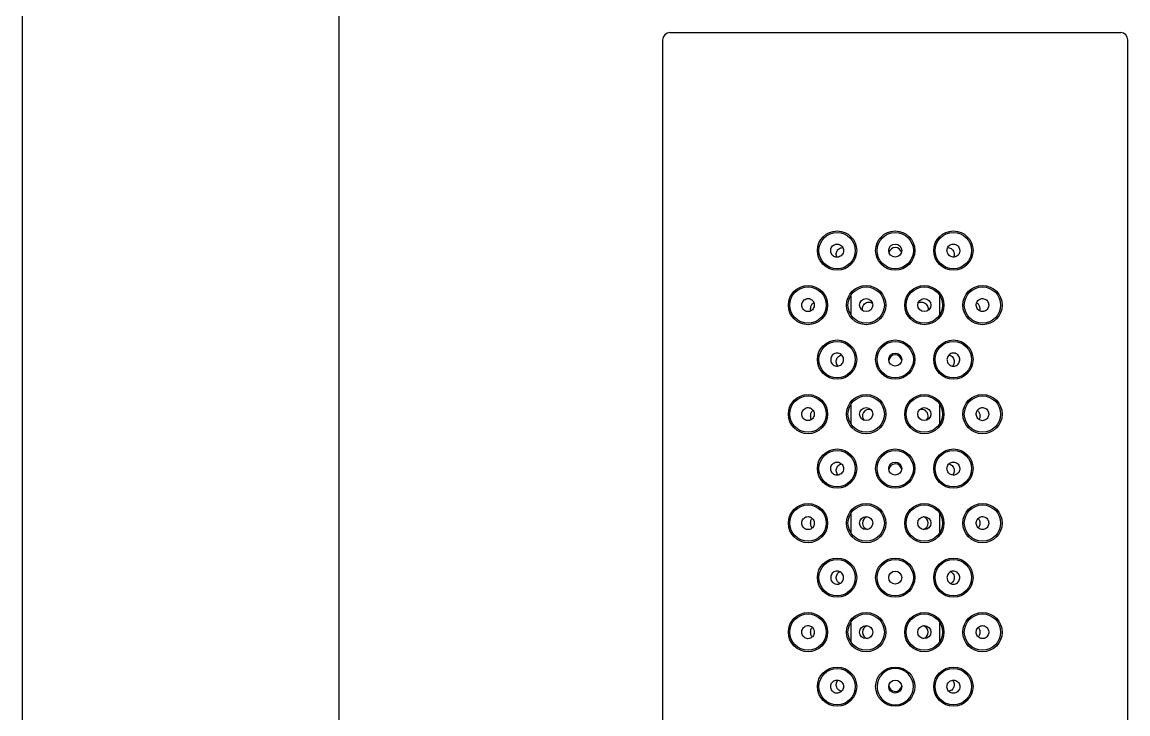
# Model space of a CAD drawing. Header units: millimetres. Extents: x -60 to 7633, y -2614 to 2146.
# Drawn here: x 1498 to 1574, y 1756.2 to 1803.8 of the extents above; entities that cross this region are included whole.
import ezdxf

# ---------------------------------------------------------------- set-up
doc = ezdxf.new("R2010")
doc.units = ezdxf.units.MM
doc.layers.get('0').update_dxf_attribs({"color": 250})

msp = doc.modelspace()

# ---------------------------------------------------------------- linework, layer by layer
at = {"linetype": 'Continuous'}
for p, q in [((1497.953, 1825.825), (1497.953, 1600.164)), ((1519.753, 1600.164), (1519.753, 1825.825)), ((1542.003, 1802.625), (1542.003, 1728.625)), ((1542.503, 1803.125), (1573.503, 1803.125)), ((1574.003, 1728.625), (1574.003, 1802.625)), ((1554.953, 1785.012), (1554.953, 1783.697)), ((1561.053, 1785.053), (1561.053, 1783.737)), ((1554.953, 1777.512), (1554.953, 1776.197)), ((1561.053, 1777.553), (1561.053, 1776.237)), ((1554.953, 1770.012), (1554.953, 1768.697)), ((1561.053, 1770.053), (1561.053, 1768.737)), ((1554.953, 1762.512), (1554.953, 1761.197)), ((1561.053, 1762.512), (1561.053, 1761.197))]:
    msp.add_line(p, q, dxfattribs=at)
for centre, radius in [((1554.003, 1788.125), 1.35), ((1558.003, 1788.125), 1.35), ((1562.003, 1788.125), 1.35), ((1554.003, 1788.125), 1.25), ((1558.003, 1788.125), 1.25), ((1562.003, 1788.125), 1.25), ((1558.003, 1788.125), 0.451), ((1552.003, 1784.375), 1.35), ((1556.003, 1784.375), 1.35), ((1560.003, 1784.375), 1.35), ((1564.003, 1784.375), 1.35), ((1552.003, 1784.375), 1.25), ((1556.003, 1784.375), 1.25), ((1560.003, 1784.375), 1.25), ((1564.003, 1784.375), 1.25), ((1556.003, 1784.374), 0.45), ((1560.003, 1784.374), 0.45), ((1554.003, 1780.625), 1.35), ((1554.003, 1780.625), 1.25), ((1558.003, 1780.625), 1.35), ((1558.003, 1780.625), 1.25), ((1562.003, 1780.625), 1.35), ((1562.003, 1780.625), 1.25), ((1558.003, 1780.625), 0.45), ((1552.003, 1776.875), 1.35), ((1552.003, 1776.875), 1.25), ((1556.003, 1776.875), 1.35), ((1556.003, 1776.875), 1.25), ((1560.003, 1776.875), 1.35), ((1560.003, 1776.875), 1.25), ((1564.003, 1776.875), 1.35), ((1564.003, 1776.875), 1.25), ((1556.003, 1776.875), 0.449), ((1560.003, 1776.875), 0.449), ((1554.003, 1773.125), 1.35), ((1554.003, 1773.125), 1.25), ((1558.003, 1773.125), 1.35), ((1558.003, 1773.125), 1.25), ((1562.003, 1773.125), 1.35), ((1562.003, 1773.125), 1.25), ((1558.003, 1773.125), 0.45), ((1552.003, 1769.375), 1.35), ((1552.003, 1769.375), 1.25), ((1556.003, 1769.375), 1.35), ((1556.003, 1769.375), 1.25), ((1560.003, 1769.375), 1.35), ((1560.003, 1769.375), 1.25), ((1564.003, 1769.375), 1.35), ((1564.003, 1769.375), 1.25), ((1556.003, 1769.375), 0.449), ((1560.003, 1769.375), 0.449), ((1554.003, 1765.625), 1.35), ((1554.003, 1765.625), 1.25), ((1558.003, 1765.625), 1.35), ((1558.003, 1765.625), 1.25), ((1562.003, 1765.625), 1.35), ((1562.003, 1765.625), 1.25), ((1558.003, 1765.625), 0.45), ((1552.003, 1761.875), 1.35), ((1552.003, 1761.875), 1.25), ((1556.003, 1761.875), 1.35), ((1556.003, 1761.875), 1.25), ((1560.003, 1761.875), 1.35), ((1560.003, 1761.875), 1.25), ((1564.003, 1761.875), 1.35), ((1564.003, 1761.875), 1.25), ((1556.003, 1761.875), 0.449), ((1560.003, 1761.875), 0.449), ((1554.003, 1758.125), 1.35), ((1554.003, 1758.125), 1.25), ((1558.003, 1758.125), 1.35), ((1562.003, 1758.125), 1.35), ((1562.003, 1758.125), 1.25), ((1558.003, 1758.125), 0.45)]:
    msp.add_circle(centre, radius, dxfattribs=at)
for centre, radius, start, end in [((1542.503, 1802.625), 0.5, 90, 180), ((1573.503, 1802.625), 0.5, 0, 90), ((1558.003, 1787.88), 0.452, 16.06109, 163.06856), ((1558.003, 1780.502), 0.45, 8.4508, 173.46641), ((1556.188, 1776.752), 0.448, 70.80939, 223.24626), ((1559.818, 1776.752), 0.448, 0, 107.44672), ((1559.818, 1776.752), 0.448, 318.6516, 0), ((1558.003, 1773.002), 0.45, 8.4508, 173.46641), ((1556.188, 1769.375), 0.447, 102.79032, 257.72836), ((1559.818, 1769.375), 0.447, 0, 77.72836), ((1559.818, 1769.375), 0.447, 282.79032, 359.99833), ((1556.188, 1761.875), 0.448, 101.89511, 259.28729), ((1559.818, 1761.875), 0.448, 0, 79.28729), ((1559.818, 1761.875), 0.448, 281.89511, 0), ((1558.003, 1758.125), 1.25, 0, 180), ((1557.867, 1758.074), 1.107, 172.87149, 212.84566), ((1558.003, 1758.125), 1.25, 211.41237, 0), ((1558.003, 1758.247), 0.45, 187.07344, 350.99415)]:
    msp.add_arc(centre, radius, start, end, dxfattribs=at)
for points, knots in [([(1554.445, 1788.129), (1554.445, 1788.179), (1554.437, 1788.229), (1554.42, 1788.277), (1554.404, 1788.324), (1554.38, 1788.369), (1554.349, 1788.408), (1554.319, 1788.447), (1554.281, 1788.481), (1554.24, 1788.508), (1554.199, 1788.534), (1554.152, 1788.554), (1554.105, 1788.565), (1554.057, 1788.576), (1554.007, 1788.579), (1553.959, 1788.573), (1553.909, 1788.568), (1553.861, 1788.553), (1553.816, 1788.531), (1553.771, 1788.509), (1553.729, 1788.479), (1553.694, 1788.443), (1553.658, 1788.407), (1553.628, 1788.363), (1553.606, 1788.317), (1553.585, 1788.271), (1553.57, 1788.22), (1553.565, 1788.169), (1553.56, 1788.119), (1553.563, 1788.067), (1553.574, 1788.017), (1553.585, 1787.969), (1553.605, 1787.922), (1553.631, 1787.88), (1553.657, 1787.838), (1553.69, 1787.8), (1553.728, 1787.77), (1553.766, 1787.739), (1553.81, 1787.714), (1553.855, 1787.698), (1553.902, 1787.682), (1553.951, 1787.673), (1554, 1787.674), (1554.05, 1787.674), (1554.1, 1787.683), (1554.147, 1787.7), (1554.194, 1787.717), (1554.239, 1787.742), (1554.278, 1787.774), (1554.317, 1787.807), (1554.352, 1787.846), (1554.378, 1787.89), (1554.405, 1787.933), (1554.424, 1787.982), (1554.435, 1788.032), (1554.441, 1788.063), (1554.445, 1788.096), (1554.445, 1788.129)], [0, 0, 0, 0, 0.05309, 0.05309, 0.05309, 0.106195, 0.106195, 0.106195, 0.159111, 0.159111, 0.159111, 0.212033, 0.212033, 0.212033, 0.265321, 0.265321, 0.265321, 0.319255, 0.319255, 0.319255, 0.373828, 0.373828, 0.373828, 0.428642, 0.428642, 0.428642, 0.483083, 0.483083, 0.483083, 0.536726, 0.536726, 0.536726, 0.589633, 0.589633, 0.589633, 0.642279, 0.642279, 0.642279, 0.695203, 0.695203, 0.695203, 0.748712, 0.748712, 0.748712, 0.802793, 0.802793, 0.802793, 0.857205, 0.857205, 0.857205, 0.911645, 0.911645, 0.911645, 0.965868, 0.965868, 0.965868, 1, 1, 1, 1]), ([(1553.987, 1787.672), (1553.98, 1787.687), (1553.975, 1787.702), (1553.97, 1787.717), (1553.955, 1787.761), (1553.947, 1787.808), (1553.946, 1787.854), (1553.945, 1787.899), (1553.95, 1787.944), (1553.961, 1787.986), (1553.972, 1788.031), (1553.99, 1788.074), (1554.013, 1788.112), (1554.038, 1788.155), (1554.069, 1788.193), (1554.105, 1788.224), (1554.144, 1788.259), (1554.19, 1788.286), (1554.239, 1788.304), (1554.287, 1788.322), (1554.34, 1788.331), (1554.392, 1788.329)], [0.4248176, 0.4248176, 0.4248176, 0.4248176, 0.4415664, 0.4415664, 0.4415664, 0.4891294, 0.4891294, 0.4891294, 0.5350734, 0.5350734, 0.5350734, 0.5836988, 0.5836988, 0.5836988, 0.6379953, 0.6379953, 0.6379953, 0.6981992, 0.6981992, 0.6981992, 0.7580578, 0.7580578, 0.7580578, 0.7580578]), ([(1561.561, 1788.129), (1561.561, 1788.078), (1561.57, 1788.027), (1561.586, 1787.979), (1561.603, 1787.931), (1561.627, 1787.886), (1561.658, 1787.846), (1561.689, 1787.806), (1561.727, 1787.771), (1561.769, 1787.744), (1561.811, 1787.717), (1561.859, 1787.697), (1561.907, 1787.685), (1561.956, 1787.674), (1562.007, 1787.671), (1562.057, 1787.676), (1562.106, 1787.682), (1562.156, 1787.697), (1562.2, 1787.719), (1562.245, 1787.742), (1562.286, 1787.772), (1562.32, 1787.808), (1562.354, 1787.844), (1562.383, 1787.887), (1562.404, 1787.932), (1562.424, 1787.977), (1562.437, 1788.027), (1562.442, 1788.076), (1562.446, 1788.126), (1562.443, 1788.177), (1562.432, 1788.225), (1562.42, 1788.274), (1562.401, 1788.321), (1562.375, 1788.363), (1562.348, 1788.406), (1562.314, 1788.445), (1562.276, 1788.476), (1562.237, 1788.508), (1562.192, 1788.534), (1562.145, 1788.551), (1562.097, 1788.567), (1562.046, 1788.576), (1561.996, 1788.576), (1561.946, 1788.576), (1561.896, 1788.566), (1561.849, 1788.549), (1561.802, 1788.532), (1561.758, 1788.506), (1561.72, 1788.473), (1561.682, 1788.442), (1561.649, 1788.403), (1561.624, 1788.36), (1561.599, 1788.317), (1561.58, 1788.269), (1561.57, 1788.22), (1561.564, 1788.19), (1561.561, 1788.159), (1561.561, 1788.129)], [0, 0, 0, 0, 0.053679, 0.053679, 0.053679, 0.107338, 0.107338, 0.107338, 0.161298, 0.161298, 0.161298, 0.215592, 0.215592, 0.215592, 0.270051, 0.270051, 0.270051, 0.32441, 0.32441, 0.32441, 0.378359, 0.378359, 0.378359, 0.431689, 0.431689, 0.431689, 0.484481, 0.484481, 0.484481, 0.537143, 0.537143, 0.537143, 0.590226, 0.590226, 0.590226, 0.644094, 0.644094, 0.644094, 0.698676, 0.698676, 0.698676, 0.753483, 0.753483, 0.753483, 0.807919, 0.807919, 0.807919, 0.861664, 0.861664, 0.861664, 0.914809, 0.914809, 0.914809, 0.967692, 0.967692, 0.967692, 1, 1, 1, 1]), ([(1561.611, 1788.329), (1561.62, 1788.33), (1561.628, 1788.33), (1561.636, 1788.329), (1561.683, 1788.328), (1561.73, 1788.319), (1561.773, 1788.302), (1561.82, 1788.284), (1561.864, 1788.257), (1561.902, 1788.223), (1561.943, 1788.188), (1561.978, 1788.143), (1562.004, 1788.093), (1562.03, 1788.044), (1562.048, 1787.989), (1562.056, 1787.932), (1562.063, 1787.881), (1562.062, 1787.828), (1562.052, 1787.777), (1562.046, 1787.743), (1562.035, 1787.709), (1562.021, 1787.677)], [0.2412425, 0.2412425, 0.2412425, 0.2412425, 0.2505725, 0.2505725, 0.2505725, 0.3040855, 0.3040855, 0.3040855, 0.3625593, 0.3625593, 0.3625593, 0.4246932, 0.4246932, 0.4246932, 0.4850388, 0.4850388, 0.4850388, 0.5381835, 0.5381835, 0.5381835, 0.5741683, 0.5741683, 0.5741683, 0.5741683]), ([(1551.574, 1784.368), (1551.574, 1784.319), (1551.582, 1784.269), (1551.597, 1784.223), (1551.612, 1784.176), (1551.635, 1784.132), (1551.663, 1784.094), (1551.692, 1784.056), (1551.727, 1784.022), (1551.765, 1783.995), (1551.805, 1783.969), (1551.849, 1783.948), (1551.894, 1783.937), (1551.941, 1783.925), (1551.99, 1783.921), (1552.038, 1783.926), (1552.087, 1783.931), (1552.135, 1783.944), (1552.18, 1783.966), (1552.225, 1783.988), (1552.267, 1784.019), (1552.303, 1784.055), (1552.338, 1784.091), (1552.368, 1784.135), (1552.39, 1784.182), (1552.411, 1784.228), (1552.426, 1784.278), (1552.431, 1784.33), (1552.437, 1784.38), (1552.434, 1784.432), (1552.423, 1784.481), (1552.413, 1784.529), (1552.394, 1784.576), (1552.369, 1784.618), (1552.344, 1784.66), (1552.312, 1784.698), (1552.275, 1784.728), (1552.238, 1784.759), (1552.196, 1784.784), (1552.152, 1784.8), (1552.108, 1784.817), (1552.06, 1784.826), (1552.012, 1784.826), (1551.964, 1784.826), (1551.915, 1784.818), (1551.87, 1784.801), (1551.823, 1784.785), (1551.779, 1784.759), (1551.74, 1784.727), (1551.701, 1784.695), (1551.667, 1784.654), (1551.64, 1784.61), (1551.614, 1784.566), (1551.595, 1784.516), (1551.584, 1784.465), (1551.578, 1784.433), (1551.574, 1784.401), (1551.574, 1784.368)], [0, 0, 0, 0, 0.051673, 0.051673, 0.051673, 0.103341, 0.103341, 0.103341, 0.155144, 0.155144, 0.155144, 0.207953, 0.207953, 0.207953, 0.262069, 0.262069, 0.262069, 0.317189, 0.317189, 0.317189, 0.372633, 0.372633, 0.372633, 0.427693, 0.427693, 0.427693, 0.481903, 0.481903, 0.481903, 0.535133, 0.535133, 0.535133, 0.587562, 0.587562, 0.587562, 0.639624, 0.639624, 0.639624, 0.691919, 0.691919, 0.691919, 0.745059, 0.745059, 0.745059, 0.799425, 0.799425, 0.799425, 0.854893, 0.854893, 0.854893, 0.91071, 0.91071, 0.91071, 0.965766, 0.965766, 0.965766, 1, 1, 1, 1]), ([(1552.196, 1783.977), (1552.195, 1783.982), (1552.194, 1783.987), (1552.186, 1784.031), (1552.183, 1784.076), (1552.185, 1784.161), (1552.19, 1784.2), (1552.204, 1784.27), (1552.213, 1784.302), (1552.249, 1784.39), (1552.282, 1784.443), (1552.335, 1784.487)], [0.3587463, 0.3587463, 0.3587463, 0.3587463, 0.375, 0.375, 0.5, 0.5, 0.625, 0.625, 0.75, 0.75, 1, 1, 1, 1]), ([(1555.761, 1783.994), (1555.755, 1784.015), (1555.751, 1784.036), (1555.748, 1784.058), (1555.741, 1784.105), (1555.742, 1784.154), (1555.75, 1784.201), (1555.758, 1784.249), (1555.774, 1784.296), (1555.796, 1784.338), (1555.819, 1784.383), (1555.85, 1784.424), (1555.886, 1784.459), (1555.924, 1784.495), (1555.968, 1784.525), (1556.016, 1784.546), (1556.064, 1784.566), (1556.117, 1784.579), (1556.17, 1784.582), (1556.22, 1784.584), (1556.272, 1784.577), (1556.321, 1784.562), (1556.36, 1784.55), (1556.397, 1784.532), (1556.431, 1784.509)], [0.1901197, 0.1901197, 0.1901197, 0.1901197, 0.2128108, 0.2128108, 0.2128108, 0.2631326, 0.2631326, 0.2631326, 0.3146698, 0.3146698, 0.3146698, 0.3692375, 0.3692375, 0.3692375, 0.4265972, 0.4265972, 0.4265972, 0.483972, 0.483972, 0.483972, 0.5384309, 0.5384309, 0.5384309, 0.581334, 0.581334, 0.581334, 0.581334]), ([(1559.574, 1784.509), (1559.596, 1784.523), (1559.619, 1784.536), (1559.643, 1784.546), (1559.687, 1784.565), (1559.735, 1784.577), (1559.782, 1784.581), (1559.811, 1784.583), (1559.84, 1784.582), (1559.868, 1784.579)], [0.8909982, 0.8909982, 0.8909982, 0.8909982, 0.9182962, 0.9182962, 0.9182962, 0.9693299, 0.9693299, 0.9693299, 1, 1, 1, 1]), ([(1559.868, 1784.579), (1559.919, 1784.573), (1559.969, 1784.557), (1560.014, 1784.534), (1560.059, 1784.511), (1560.101, 1784.48), (1560.136, 1784.443), (1560.172, 1784.405), (1560.202, 1784.36), (1560.223, 1784.311), (1560.245, 1784.262), (1560.258, 1784.209), (1560.262, 1784.155), (1560.265, 1784.104), (1560.26, 1784.051), (1560.247, 1784.002)], [0, 0, 0, 0, 0.0556285, 0.0556285, 0.0556285, 0.1111219, 0.1111219, 0.1111219, 0.1686127, 0.1686127, 0.1686127, 0.2258173, 0.2258173, 0.2258173, 0.2797945, 0.2797945, 0.2797945, 0.2797945]), ([(1564.432, 1784.368), (1564.432, 1784.418), (1564.424, 1784.469), (1564.408, 1784.516), (1564.393, 1784.563), (1564.37, 1784.608), (1564.341, 1784.648), (1564.311, 1784.688), (1564.275, 1784.723), (1564.235, 1784.751), (1564.194, 1784.779), (1564.148, 1784.8), (1564.1, 1784.813), (1564.052, 1784.825), (1564.001, 1784.829), (1563.952, 1784.823), (1563.903, 1784.818), (1563.854, 1784.803), (1563.81, 1784.781), (1563.767, 1784.758), (1563.726, 1784.728), (1563.692, 1784.691), (1563.659, 1784.655), (1563.631, 1784.613), (1563.611, 1784.568), (1563.591, 1784.523), (1563.579, 1784.474), (1563.574, 1784.424), (1563.57, 1784.375), (1563.573, 1784.324), (1563.584, 1784.276), (1563.595, 1784.228), (1563.614, 1784.18), (1563.639, 1784.138), (1563.665, 1784.096), (1563.698, 1784.057), (1563.735, 1784.025), (1563.774, 1783.993), (1563.817, 1783.968), (1563.863, 1783.95), (1563.909, 1783.933), (1563.959, 1783.924), (1564.008, 1783.924), (1564.057, 1783.923), (1564.107, 1783.932), (1564.153, 1783.95), (1564.199, 1783.967), (1564.243, 1783.993), (1564.28, 1784.026), (1564.317, 1784.058), (1564.349, 1784.098), (1564.374, 1784.141), (1564.398, 1784.184), (1564.415, 1784.232), (1564.424, 1784.281), (1564.429, 1784.309), (1564.432, 1784.339), (1564.432, 1784.368)], [0, 0, 0, 0, 0.052881, 0.052881, 0.052881, 0.105691, 0.105691, 0.105691, 0.159581, 0.159581, 0.159581, 0.214855, 0.214855, 0.214855, 0.270686, 0.270686, 0.270686, 0.325991, 0.325991, 0.325991, 0.380076, 0.380076, 0.380076, 0.432944, 0.432944, 0.432944, 0.485106, 0.485106, 0.485106, 0.537215, 0.537215, 0.537215, 0.589824, 0.589824, 0.589824, 0.643279, 0.643279, 0.643279, 0.697683, 0.697683, 0.697683, 0.752853, 0.752853, 0.752853, 0.808292, 0.808292, 0.808292, 0.863262, 0.863262, 0.863262, 0.917077, 0.917077, 0.917077, 0.969542, 0.969542, 0.969542, 1, 1, 1, 1]), ([(1563.602, 1784.533), (1563.603, 1784.533), (1563.603, 1784.533), (1563.603, 1784.533), (1563.627, 1784.52), (1563.65, 1784.505), (1563.671, 1784.487)], [0.95088181, 0.95088181, 0.95088181, 0.95088181, 0.9514113, 0.9514113, 0.9514113, 1, 1, 1, 1]), ([(1563.671, 1784.487), (1563.725, 1784.443), (1563.757, 1784.391), (1563.793, 1784.302), (1563.802, 1784.271), (1563.816, 1784.201), (1563.821, 1784.161), (1563.823, 1784.078), (1563.82, 1784.033), (1563.812, 1783.989), (1563.812, 1783.985), (1563.811, 1783.98)], [0, 0, 0, 0, 0.25, 0.25, 0.375, 0.375, 0.5, 0.5, 0.625, 0.625, 0.6388044, 0.6388044, 0.6388044, 0.6388044]), ([(1554.445, 1780.627), (1554.445, 1780.576), (1554.436, 1780.525), (1554.42, 1780.478), (1554.404, 1780.43), (1554.379, 1780.385), (1554.349, 1780.346), (1554.318, 1780.306), (1554.28, 1780.272), (1554.238, 1780.245), (1554.196, 1780.218), (1554.149, 1780.198), (1554.101, 1780.186), (1554.053, 1780.175), (1554.002, 1780.172), (1553.952, 1780.177), (1553.903, 1780.183), (1553.854, 1780.197), (1553.809, 1780.22), (1553.764, 1780.242), (1553.723, 1780.272), (1553.688, 1780.308), (1553.653, 1780.344), (1553.624, 1780.387), (1553.603, 1780.433), (1553.583, 1780.478), (1553.57, 1780.528), (1553.565, 1780.578), (1553.56, 1780.627), (1553.563, 1780.678), (1553.574, 1780.726), (1553.586, 1780.775), (1553.605, 1780.822), (1553.631, 1780.864), (1553.657, 1780.907), (1553.691, 1780.945), (1553.729, 1780.976), (1553.768, 1781.008), (1553.812, 1781.033), (1553.859, 1781.05), (1553.906, 1781.067), (1553.957, 1781.075), (1554.007, 1781.075), (1554.057, 1781.075), (1554.107, 1781.066), (1554.154, 1781.048), (1554.201, 1781.031), (1554.246, 1781.005), (1554.284, 1780.973), (1554.322, 1780.941), (1554.356, 1780.902), (1554.381, 1780.859), (1554.407, 1780.816), (1554.425, 1780.768), (1554.435, 1780.719), (1554.442, 1780.689), (1554.445, 1780.658), (1554.445, 1780.627)], [0, 0, 0, 0, 0.053409, 0.053409, 0.053409, 0.106804, 0.106804, 0.106804, 0.160417, 0.160417, 0.160417, 0.214376, 0.214376, 0.214376, 0.268642, 0.268642, 0.268642, 0.323048, 0.323048, 0.323048, 0.377292, 0.377292, 0.377292, 0.43105, 0.43105, 0.43105, 0.484201, 0.484201, 0.484201, 0.536975, 0.536975, 0.536975, 0.589863, 0.589863, 0.589863, 0.643316, 0.643316, 0.643316, 0.697458, 0.697458, 0.697458, 0.752017, 0.752017, 0.752017, 0.806512, 0.806512, 0.806512, 0.860575, 0.860575, 0.860575, 0.914125, 0.914125, 0.914125, 0.967322, 0.967322, 0.967322, 1, 1, 1, 1]), ([(1554.068, 1780.181), (1554.061, 1780.189), (1554.054, 1780.197), (1554.047, 1780.205), (1554.015, 1780.244), (1553.989, 1780.291), (1553.972, 1780.341), (1553.956, 1780.386), (1553.947, 1780.435), (1553.946, 1780.483), (1553.945, 1780.528), (1553.95, 1780.573), (1553.961, 1780.616), (1553.973, 1780.66), (1553.99, 1780.702), (1554.012, 1780.739), (1554.037, 1780.78), (1554.067, 1780.816), (1554.101, 1780.846), (1554.139, 1780.88), (1554.183, 1780.906), (1554.229, 1780.924), (1554.256, 1780.934), (1554.284, 1780.942), (1554.312, 1780.946)], [0.3718564, 0.3718564, 0.3718564, 0.3718564, 0.3836401, 0.3836401, 0.3836401, 0.4390628, 0.4390628, 0.4390628, 0.4888267, 0.4888267, 0.4888267, 0.5351664, 0.5351664, 0.5351664, 0.582508, 0.582508, 0.582508, 0.6343345, 0.6343345, 0.6343345, 0.6917982, 0.6917982, 0.6917982, 0.7248597, 0.7248597, 0.7248597, 0.7248597]), ([(1561.561, 1780.627), (1561.561, 1780.677), (1561.57, 1780.727), (1561.586, 1780.775), (1561.602, 1780.822), (1561.626, 1780.867), (1561.657, 1780.906), (1561.688, 1780.945), (1561.725, 1780.979), (1561.766, 1781.006), (1561.808, 1781.033), (1561.854, 1781.052), (1561.902, 1781.064), (1561.95, 1781.075), (1562, 1781.078), (1562.049, 1781.072), (1562.099, 1781.067), (1562.148, 1781.052), (1562.192, 1781.031), (1562.237, 1781.008), (1562.279, 1780.978), (1562.314, 1780.942), (1562.35, 1780.906), (1562.379, 1780.863), (1562.401, 1780.816), (1562.422, 1780.771), (1562.436, 1780.72), (1562.441, 1780.67), (1562.446, 1780.62), (1562.443, 1780.568), (1562.432, 1780.52), (1562.421, 1780.471), (1562.402, 1780.424), (1562.376, 1780.382), (1562.35, 1780.34), (1562.316, 1780.302), (1562.278, 1780.272), (1562.24, 1780.241), (1562.196, 1780.216), (1562.15, 1780.199), (1562.104, 1780.183), (1562.053, 1780.174), (1562.004, 1780.174), (1561.954, 1780.175), (1561.904, 1780.184), (1561.857, 1780.201), (1561.81, 1780.218), (1561.765, 1780.243), (1561.726, 1780.275), (1561.687, 1780.307), (1561.653, 1780.347), (1561.627, 1780.39), (1561.601, 1780.433), (1561.582, 1780.482), (1561.571, 1780.531), (1561.565, 1780.563), (1561.561, 1780.595), (1561.561, 1780.627)], [0, 0, 0, 0, 0.053115, 0.053115, 0.053115, 0.106232, 0.106232, 0.106232, 0.159325, 0.159325, 0.159325, 0.212597, 0.212597, 0.212597, 0.266276, 0.266276, 0.266276, 0.320467, 0.320467, 0.320467, 0.375022, 0.375022, 0.375022, 0.429524, 0.429524, 0.429524, 0.483502, 0.483502, 0.483502, 0.536766, 0.536766, 0.536766, 0.589567, 0.589567, 0.589567, 0.642409, 0.642409, 0.642409, 0.695723, 0.695723, 0.695723, 0.749631, 0.749631, 0.749631, 0.803945, 0.803945, 0.803945, 0.85834, 0.85834, 0.85834, 0.91254, 0.91254, 0.91254, 0.96641, 0.96641, 0.96641, 1, 1, 1, 1]), ([(1561.696, 1780.946), (1561.725, 1780.941), (1561.753, 1780.933), (1561.78, 1780.923), (1561.827, 1780.904), (1561.872, 1780.876), (1561.91, 1780.841), (1561.95, 1780.805), (1561.984, 1780.761), (1562.009, 1780.711), (1562.033, 1780.664), (1562.05, 1780.61), (1562.056, 1780.556), (1562.063, 1780.508), (1562.061, 1780.457), (1562.052, 1780.409), (1562.044, 1780.365), (1562.029, 1780.322), (1562.01, 1780.283), (1561.991, 1780.247), (1561.968, 1780.213), (1561.942, 1780.184)], [0.2758363, 0.2758363, 0.2758363, 0.2758363, 0.3095322, 0.3095322, 0.3095322, 0.368689, 0.368689, 0.368689, 0.4295392, 0.4295392, 0.4295392, 0.4868236, 0.4868236, 0.4868236, 0.537321, 0.537321, 0.537321, 0.5837527, 0.5837527, 0.5837527, 0.6266651, 0.6266651, 0.6266651, 0.6266651]), ([(1551.574, 1776.871), (1551.574, 1776.822), (1551.582, 1776.772), (1551.597, 1776.726), (1551.612, 1776.679), (1551.635, 1776.635), (1551.663, 1776.597), (1551.692, 1776.558), (1551.727, 1776.524), (1551.766, 1776.497), (1551.806, 1776.47), (1551.85, 1776.45), (1551.896, 1776.438), (1551.943, 1776.425), (1551.993, 1776.422), (1552.041, 1776.427), (1552.09, 1776.431), (1552.139, 1776.445), (1552.184, 1776.467), (1552.229, 1776.489), (1552.27, 1776.52), (1552.306, 1776.556), (1552.34, 1776.593), (1552.37, 1776.636), (1552.391, 1776.682), (1552.412, 1776.728), (1552.426, 1776.778), (1552.431, 1776.829), (1552.437, 1776.878), (1552.434, 1776.93), (1552.423, 1776.979), (1552.412, 1777.027), (1552.394, 1777.074), (1552.368, 1777.116), (1552.343, 1777.158), (1552.311, 1777.195), (1552.274, 1777.226), (1552.237, 1777.257), (1552.195, 1777.282), (1552.151, 1777.299), (1552.106, 1777.316), (1552.057, 1777.325), (1552.01, 1777.325), (1551.961, 1777.325), (1551.912, 1777.317), (1551.866, 1777.3), (1551.819, 1777.284), (1551.775, 1777.258), (1551.736, 1777.226), (1551.698, 1777.193), (1551.664, 1777.153), (1551.638, 1777.109), (1551.613, 1777.065), (1551.594, 1777.016), (1551.584, 1776.966), (1551.577, 1776.935), (1551.574, 1776.903), (1551.574, 1776.871)], [0, 0, 0, 0, 0.051857, 0.051857, 0.051857, 0.103691, 0.103691, 0.103691, 0.155924, 0.155924, 0.155924, 0.209346, 0.209346, 0.209346, 0.26399, 0.26399, 0.26399, 0.319323, 0.319323, 0.319323, 0.374579, 0.374579, 0.374579, 0.429149, 0.429149, 0.429149, 0.48279, 0.48279, 0.48279, 0.535601, 0.535601, 0.535601, 0.58792, 0.58792, 0.58792, 0.640219, 0.640219, 0.640219, 0.693011, 0.693011, 0.693011, 0.746724, 0.746724, 0.746724, 0.801502, 0.801502, 0.801502, 0.857013, 0.857013, 0.857013, 0.912434, 0.912434, 0.912434, 0.966823, 0.966823, 0.966823, 1, 1, 1, 1]), ([(1564.432, 1776.871), (1564.432, 1776.921), (1564.424, 1776.971), (1564.409, 1777.018), (1564.393, 1777.065), (1564.37, 1777.11), (1564.342, 1777.149), (1564.312, 1777.188), (1564.277, 1777.223), (1564.237, 1777.25), (1564.197, 1777.278), (1564.151, 1777.299), (1564.104, 1777.312), (1564.056, 1777.324), (1564.006, 1777.328), (1563.957, 1777.323), (1563.908, 1777.318), (1563.859, 1777.303), (1563.814, 1777.281), (1563.77, 1777.259), (1563.729, 1777.228), (1563.695, 1777.191), (1563.661, 1777.156), (1563.633, 1777.113), (1563.612, 1777.067), (1563.592, 1777.022), (1563.579, 1776.973), (1563.574, 1776.923), (1563.57, 1776.874), (1563.573, 1776.823), (1563.584, 1776.775), (1563.595, 1776.726), (1563.613, 1776.679), (1563.639, 1776.637), (1563.664, 1776.595), (1563.697, 1776.557), (1563.734, 1776.525), (1563.772, 1776.494), (1563.815, 1776.468), (1563.86, 1776.451), (1563.906, 1776.434), (1563.955, 1776.425), (1564.004, 1776.424), (1564.053, 1776.424), (1564.102, 1776.433), (1564.149, 1776.45), (1564.195, 1776.467), (1564.239, 1776.493), (1564.277, 1776.526), (1564.314, 1776.558), (1564.347, 1776.598), (1564.372, 1776.642), (1564.396, 1776.684), (1564.414, 1776.733), (1564.424, 1776.782), (1564.429, 1776.811), (1564.432, 1776.841), (1564.432, 1776.871)], [0, 0, 0, 0, 0.052461, 0.052461, 0.052461, 0.104865, 0.104865, 0.104865, 0.158139, 0.158139, 0.158139, 0.212795, 0.212795, 0.212795, 0.268302, 0.268302, 0.268302, 0.323732, 0.323732, 0.323732, 0.378306, 0.378306, 0.378306, 0.431776, 0.431776, 0.431776, 0.484388, 0.484388, 0.484388, 0.53664, 0.53664, 0.53664, 0.58905, 0.58905, 0.58905, 0.642044, 0.642044, 0.642044, 0.69589, 0.69589, 0.69589, 0.750621, 0.750621, 0.750621, 0.805941, 0.805941, 0.805941, 0.861205, 0.861205, 0.861205, 0.915621, 0.915621, 0.915621, 0.96871, 0.96871, 0.96871, 1, 1, 1, 1]), ([(1552.233, 1776.502), (1552.23, 1776.509), (1552.227, 1776.515), (1552.211, 1776.552), (1552.201, 1776.585), (1552.187, 1776.661), (1552.184, 1776.703), (1552.185, 1776.79), (1552.189, 1776.83), (1552.203, 1776.901), (1552.213, 1776.933), (1552.249, 1777.022), (1552.283, 1777.073), (1552.338, 1777.117)], [0.222156, 0.222156, 0.222156, 0.222156, 0.25, 0.25, 0.375, 0.375, 0.5, 0.5, 0.625, 0.625, 0.75, 0.75, 1, 1, 1, 1]), ([(1563.669, 1777.117), (1563.723, 1777.073), (1563.757, 1777.022), (1563.793, 1776.934), (1563.803, 1776.902), (1563.817, 1776.83), (1563.821, 1776.79), (1563.823, 1776.705), (1563.819, 1776.661), (1563.805, 1776.586), (1563.795, 1776.552), (1563.779, 1776.515), (1563.776, 1776.508), (1563.773, 1776.501)], [0, 0, 0, 0, 0.25, 0.25, 0.375, 0.375, 0.5, 0.5, 0.625, 0.625, 0.75, 0.75, 0.7796748, 0.7796748, 0.7796748, 0.7796748]), ([(1554.445, 1773.127), (1554.445, 1773.177), (1554.437, 1773.227), (1554.42, 1773.275), (1554.404, 1773.322), (1554.38, 1773.367), (1554.349, 1773.406), (1554.319, 1773.445), (1554.281, 1773.479), (1554.24, 1773.506), (1554.198, 1773.533), (1554.152, 1773.552), (1554.104, 1773.564), (1554.056, 1773.575), (1554.006, 1773.578), (1553.957, 1773.572), (1553.908, 1773.567), (1553.859, 1773.552), (1553.814, 1773.531), (1553.769, 1773.508), (1553.727, 1773.478), (1553.692, 1773.442), (1553.656, 1773.406), (1553.627, 1773.363), (1553.605, 1773.316), (1553.584, 1773.271), (1553.57, 1773.22), (1553.565, 1773.17), (1553.56, 1773.12), (1553.563, 1773.068), (1553.574, 1773.02), (1553.585, 1772.971), (1553.605, 1772.924), (1553.631, 1772.882), (1553.657, 1772.84), (1553.69, 1772.802), (1553.728, 1772.772), (1553.766, 1772.741), (1553.81, 1772.716), (1553.856, 1772.699), (1553.903, 1772.683), (1553.953, 1772.674), (1554.002, 1772.674), (1554.052, 1772.675), (1554.102, 1772.684), (1554.149, 1772.701), (1554.196, 1772.718), (1554.241, 1772.743), (1554.28, 1772.775), (1554.319, 1772.807), (1554.353, 1772.847), (1554.379, 1772.89), (1554.405, 1772.933), (1554.424, 1772.982), (1554.435, 1773.031), (1554.442, 1773.063), (1554.445, 1773.095), (1554.445, 1773.127)], [0, 0, 0, 0, 0.053115, 0.053115, 0.053115, 0.106232, 0.106232, 0.106232, 0.159325, 0.159325, 0.159325, 0.212597, 0.212597, 0.212597, 0.266276, 0.266276, 0.266276, 0.320467, 0.320467, 0.320467, 0.375022, 0.375022, 0.375022, 0.429524, 0.429524, 0.429524, 0.483502, 0.483502, 0.483502, 0.536766, 0.536766, 0.536766, 0.589567, 0.589567, 0.589567, 0.642409, 0.642409, 0.642409, 0.695723, 0.695723, 0.695723, 0.749631, 0.749631, 0.749631, 0.803945, 0.803945, 0.803945, 0.85834, 0.85834, 0.85834, 0.91254, 0.91254, 0.91254, 0.96641, 0.96641, 0.96641, 1, 1, 1, 1]), ([(1561.561, 1773.127), (1561.561, 1773.076), (1561.57, 1773.025), (1561.586, 1772.978), (1561.602, 1772.93), (1561.627, 1772.885), (1561.658, 1772.846), (1561.688, 1772.806), (1561.726, 1772.772), (1561.768, 1772.745), (1561.81, 1772.718), (1561.857, 1772.698), (1561.905, 1772.686), (1561.954, 1772.675), (1562.005, 1772.672), (1562.054, 1772.677), (1562.103, 1772.683), (1562.153, 1772.697), (1562.197, 1772.72), (1562.242, 1772.742), (1562.284, 1772.772), (1562.318, 1772.808), (1562.353, 1772.844), (1562.382, 1772.887), (1562.403, 1772.933), (1562.423, 1772.978), (1562.437, 1773.028), (1562.442, 1773.078), (1562.446, 1773.127), (1562.443, 1773.178), (1562.432, 1773.226), (1562.421, 1773.275), (1562.401, 1773.322), (1562.375, 1773.364), (1562.349, 1773.407), (1562.315, 1773.445), (1562.277, 1773.476), (1562.238, 1773.508), (1562.194, 1773.533), (1562.147, 1773.55), (1562.1, 1773.567), (1562.049, 1773.575), (1561.999, 1773.575), (1561.949, 1773.575), (1561.899, 1773.566), (1561.852, 1773.548), (1561.805, 1773.531), (1561.761, 1773.505), (1561.722, 1773.473), (1561.684, 1773.441), (1561.651, 1773.402), (1561.625, 1773.359), (1561.599, 1773.316), (1561.581, 1773.268), (1561.571, 1773.219), (1561.564, 1773.189), (1561.561, 1773.158), (1561.561, 1773.127)], [0, 0, 0, 0, 0.053409, 0.053409, 0.053409, 0.106804, 0.106804, 0.106804, 0.160417, 0.160417, 0.160417, 0.214376, 0.214376, 0.214376, 0.268642, 0.268642, 0.268642, 0.323048, 0.323048, 0.323048, 0.377292, 0.377292, 0.377292, 0.43105, 0.43105, 0.43105, 0.484201, 0.484201, 0.484201, 0.536975, 0.536975, 0.536975, 0.589863, 0.589863, 0.589863, 0.643316, 0.643316, 0.643316, 0.697458, 0.697458, 0.697458, 0.752017, 0.752017, 0.752017, 0.806512, 0.806512, 0.806512, 0.860575, 0.860575, 0.860575, 0.914125, 0.914125, 0.914125, 0.967322, 0.967322, 0.967322, 1, 1, 1, 1]), ([(1554.065, 1772.684), (1554.061, 1772.688), (1554.058, 1772.692), (1554.054, 1772.696), (1554.021, 1772.735), (1553.994, 1772.781), (1553.975, 1772.831), (1553.959, 1772.876), (1553.949, 1772.924), (1553.947, 1772.973), (1553.944, 1773.018), (1553.949, 1773.064), (1553.959, 1773.107), (1553.97, 1773.151), (1553.986, 1773.193), (1554.008, 1773.231), (1554.031, 1773.272), (1554.06, 1773.309), (1554.094, 1773.339), (1554.131, 1773.374), (1554.173, 1773.401), (1554.219, 1773.42), (1554.248, 1773.432), (1554.28, 1773.441), (1554.312, 1773.446)], [0.3769947, 0.3769947, 0.3769947, 0.3769947, 0.3830998, 0.3830998, 0.3830998, 0.4388784, 0.4388784, 0.4388784, 0.4890209, 0.4890209, 0.4890209, 0.5354593, 0.5354593, 0.5354593, 0.5825948, 0.5825948, 0.5825948, 0.6340313, 0.6340313, 0.6340313, 0.6911282, 0.6911282, 0.6911282, 0.7282321, 0.7282321, 0.7282321, 0.7282321]), ([(1561.695, 1773.446), (1561.728, 1773.441), (1561.76, 1773.432), (1561.789, 1773.419), (1561.837, 1773.399), (1561.881, 1773.37), (1561.919, 1773.334), (1561.957, 1773.297), (1561.99, 1773.251), (1562.014, 1773.2), (1562.037, 1773.153), (1562.052, 1773.099), (1562.058, 1773.045), (1562.063, 1772.997), (1562.06, 1772.947), (1562.051, 1772.9), (1562.042, 1772.856), (1562.026, 1772.813), (1562.005, 1772.775), (1561.987, 1772.741), (1561.965, 1772.71), (1561.94, 1772.682)], [0.2722017, 0.2722017, 0.2722017, 0.2722017, 0.3099184, 0.3099184, 0.3099184, 0.3693054, 0.3693054, 0.3693054, 0.4300964, 0.4300964, 0.4300964, 0.4869517, 0.4869517, 0.4869517, 0.5370279, 0.5370279, 0.5370279, 0.5833624, 0.5833624, 0.5833624, 0.6241661, 0.6241661, 0.6241661, 0.6241661]), ([(1551.574, 1769.375), (1551.574, 1769.325), (1551.582, 1769.275), (1551.597, 1769.229), (1551.613, 1769.182), (1551.635, 1769.138), (1551.664, 1769.099), (1551.693, 1769.06), (1551.728, 1769.026), (1551.767, 1768.999), (1551.808, 1768.971), (1551.853, 1768.95), (1551.899, 1768.938), (1551.946, 1768.926), (1551.996, 1768.922), (1552.045, 1768.927), (1552.094, 1768.932), (1552.143, 1768.946), (1552.188, 1768.968), (1552.232, 1768.99), (1552.274, 1769.021), (1552.308, 1769.057), (1552.343, 1769.093), (1552.372, 1769.136), (1552.393, 1769.183), (1552.413, 1769.228), (1552.427, 1769.278), (1552.432, 1769.328), (1552.437, 1769.377), (1552.434, 1769.428), (1552.423, 1769.477), (1552.412, 1769.525), (1552.393, 1769.572), (1552.368, 1769.614), (1552.343, 1769.656), (1552.31, 1769.694), (1552.274, 1769.725), (1552.236, 1769.756), (1552.193, 1769.781), (1552.149, 1769.798), (1552.103, 1769.815), (1552.054, 1769.824), (1552.006, 1769.825), (1551.957, 1769.825), (1551.908, 1769.817), (1551.862, 1769.8), (1551.815, 1769.783), (1551.771, 1769.757), (1551.733, 1769.724), (1551.695, 1769.692), (1551.662, 1769.652), (1551.636, 1769.608), (1551.611, 1769.565), (1551.593, 1769.516), (1551.583, 1769.467), (1551.577, 1769.436), (1551.574, 1769.406), (1551.574, 1769.375)], [0, 0, 0, 0, 0.05212, 0.05212, 0.05212, 0.104199, 0.104199, 0.104199, 0.156922, 0.156922, 0.156922, 0.21096, 0.21096, 0.21096, 0.266069, 0.266069, 0.266069, 0.321507, 0.321507, 0.321507, 0.376472, 0.376472, 0.376472, 0.430511, 0.430511, 0.430511, 0.483617, 0.483617, 0.483617, 0.536103, 0.536103, 0.536103, 0.588416, 0.588416, 0.588416, 0.641025, 0.641025, 0.641025, 0.694334, 0.694334, 0.694334, 0.748578, 0.748578, 0.748578, 0.803676, 0.803676, 0.803676, 0.85912, 0.85912, 0.85912, 0.914073, 0.914073, 0.914073, 0.967805, 0.967805, 0.967805, 1, 1, 1, 1]), ([(1552.291, 1769.047), (1552.262, 1769.079), (1552.241, 1769.115), (1552.212, 1769.184), (1552.203, 1769.216), (1552.188, 1769.29), (1552.184, 1769.331), (1552.184, 1769.417), (1552.188, 1769.459), (1552.202, 1769.532), (1552.212, 1769.565), (1552.241, 1769.635), (1552.262, 1769.67), (1552.291, 1769.703)], [0.0818728, 0.0818728, 0.0818728, 0.0818728, 0.25, 0.25, 0.375, 0.375, 0.5, 0.5, 0.625, 0.625, 0.75, 0.75, 0.9174386, 0.9174386, 0.9174386, 0.9174386]), ([(1564.432, 1769.375), (1564.432, 1769.424), (1564.424, 1769.474), (1564.409, 1769.521), (1564.394, 1769.567), (1564.371, 1769.612), (1564.342, 1769.65), (1564.313, 1769.69), (1564.278, 1769.724), (1564.239, 1769.751), (1564.199, 1769.779), (1564.154, 1769.799), (1564.107, 1769.811), (1564.06, 1769.824), (1564.01, 1769.828), (1563.961, 1769.823), (1563.912, 1769.818), (1563.863, 1769.803), (1563.818, 1769.781), (1563.774, 1769.759), (1563.733, 1769.729), (1563.698, 1769.692), (1563.663, 1769.656), (1563.635, 1769.613), (1563.614, 1769.567), (1563.593, 1769.522), (1563.58, 1769.472), (1563.575, 1769.422), (1563.57, 1769.372), (1563.573, 1769.321), (1563.583, 1769.273), (1563.594, 1769.225), (1563.613, 1769.178), (1563.638, 1769.136), (1563.663, 1769.094), (1563.696, 1769.056), (1563.733, 1769.025), (1563.77, 1768.993), (1563.813, 1768.968), (1563.857, 1768.951), (1563.903, 1768.934), (1563.952, 1768.925), (1564, 1768.925), (1564.049, 1768.924), (1564.098, 1768.933), (1564.144, 1768.95), (1564.191, 1768.967), (1564.235, 1768.992), (1564.273, 1769.025), (1564.311, 1769.057), (1564.344, 1769.097), (1564.37, 1769.141), (1564.395, 1769.185), (1564.413, 1769.233), (1564.423, 1769.283), (1564.429, 1769.313), (1564.432, 1769.344), (1564.432, 1769.375)], [0, 0, 0, 0, 0.05212, 0.05212, 0.05212, 0.104199, 0.104199, 0.104199, 0.156922, 0.156922, 0.156922, 0.21096, 0.21096, 0.21096, 0.266069, 0.266069, 0.266069, 0.321507, 0.321507, 0.321507, 0.376472, 0.376472, 0.376472, 0.430511, 0.430511, 0.430511, 0.483617, 0.483617, 0.483617, 0.536103, 0.536103, 0.536103, 0.588416, 0.588416, 0.588416, 0.641025, 0.641025, 0.641025, 0.694334, 0.694334, 0.694334, 0.748578, 0.748578, 0.748578, 0.803676, 0.803676, 0.803676, 0.85912, 0.85912, 0.85912, 0.914073, 0.914073, 0.914073, 0.967805, 0.967805, 0.967805, 1, 1, 1, 1]), ([(1563.715, 1769.703), (1563.744, 1769.671), (1563.765, 1769.635), (1563.794, 1769.565), (1563.804, 1769.533), (1563.818, 1769.46), (1563.822, 1769.418), (1563.822, 1769.332), (1563.818, 1769.29), (1563.804, 1769.217), (1563.794, 1769.184), (1563.765, 1769.115), (1563.744, 1769.079), (1563.715, 1769.047)], [0.0818728, 0.0818728, 0.0818728, 0.0818728, 0.25, 0.25, 0.375, 0.375, 0.5, 0.5, 0.625, 0.625, 0.75, 0.75, 0.9174386, 0.9174386, 0.9174386, 0.9174386]), ([(1554.445, 1765.625), (1554.445, 1765.575), (1554.436, 1765.524), (1554.42, 1765.476), (1554.404, 1765.429), (1554.38, 1765.384), (1554.349, 1765.345), (1554.318, 1765.306), (1554.281, 1765.271), (1554.239, 1765.245), (1554.198, 1765.218), (1554.151, 1765.198), (1554.103, 1765.186), (1554.055, 1765.175), (1554.004, 1765.172), (1553.955, 1765.177), (1553.905, 1765.183), (1553.856, 1765.197), (1553.811, 1765.219), (1553.767, 1765.242), (1553.725, 1765.272), (1553.69, 1765.308), (1553.655, 1765.344), (1553.626, 1765.387), (1553.604, 1765.433), (1553.583, 1765.479), (1553.57, 1765.529), (1553.565, 1765.579), (1553.56, 1765.628), (1553.563, 1765.68), (1553.574, 1765.728), (1553.585, 1765.777), (1553.605, 1765.824), (1553.631, 1765.865), (1553.657, 1765.908), (1553.69, 1765.946), (1553.728, 1765.977), (1553.767, 1766.008), (1553.811, 1766.033), (1553.857, 1766.049), (1553.904, 1766.066), (1553.955, 1766.075), (1554.004, 1766.075), (1554.054, 1766.075), (1554.105, 1766.066), (1554.152, 1766.048), (1554.199, 1766.031), (1554.243, 1766.006), (1554.282, 1765.974), (1554.321, 1765.942), (1554.354, 1765.902), (1554.38, 1765.859), (1554.406, 1765.816), (1554.425, 1765.768), (1554.435, 1765.719), (1554.442, 1765.688), (1554.445, 1765.656), (1554.445, 1765.625)], [0, 0, 0, 0, 0.053221, 0.053221, 0.053221, 0.106435, 0.106435, 0.106435, 0.15976, 0.15976, 0.15976, 0.213378, 0.213378, 0.213378, 0.267383, 0.267383, 0.267383, 0.321732, 0.321732, 0.321732, 0.376178, 0.376178, 0.376178, 0.430328, 0.430328, 0.430328, 0.483875, 0.483875, 0.483875, 0.53685, 0.53685, 0.53685, 0.589644, 0.589644, 0.589644, 0.642755, 0.642755, 0.642755, 0.696475, 0.696475, 0.696475, 0.750733, 0.750733, 0.750733, 0.805187, 0.805187, 0.805187, 0.859465, 0.859465, 0.859465, 0.913368, 0.913368, 0.913368, 0.966895, 0.966895, 0.966895, 1, 1, 1, 1]), ([(1554.186, 1765.22), (1554.143, 1765.242), (1554.104, 1765.271), (1554.071, 1765.306), (1554.035, 1765.344), (1554.004, 1765.39), (1553.983, 1765.441), (1553.964, 1765.487), (1553.951, 1765.538), (1553.947, 1765.59), (1553.944, 1765.636), (1553.947, 1765.683), (1553.957, 1765.728), (1553.967, 1765.772), (1553.983, 1765.814), (1554.004, 1765.851), (1554.026, 1765.891), (1554.054, 1765.928), (1554.085, 1765.958), (1554.116, 1765.987), (1554.15, 1766.011), (1554.187, 1766.03)], [0.3218227, 0.3218227, 0.3218227, 0.3218227, 0.3763505, 0.3763505, 0.3763505, 0.4349718, 0.4349718, 0.4349718, 0.4883078, 0.4883078, 0.4883078, 0.5361208, 0.5361208, 0.5361208, 0.582477, 0.582477, 0.582477, 0.63158, 0.63158, 0.63158, 0.6788738, 0.6788738, 0.6788738, 0.6788738]), ([(1561.561, 1765.625), (1561.561, 1765.675), (1561.57, 1765.726), (1561.586, 1765.773), (1561.602, 1765.82), (1561.627, 1765.865), (1561.657, 1765.905), (1561.688, 1765.944), (1561.725, 1765.978), (1561.767, 1766.005), (1561.809, 1766.032), (1561.855, 1766.052), (1561.903, 1766.063), (1561.952, 1766.074), (1562.002, 1766.078), (1562.051, 1766.072), (1562.101, 1766.066), (1562.15, 1766.052), (1562.195, 1766.03), (1562.24, 1766.008), (1562.281, 1765.978), (1562.316, 1765.941), (1562.351, 1765.905), (1562.381, 1765.862), (1562.402, 1765.816), (1562.423, 1765.771), (1562.436, 1765.721), (1562.441, 1765.671), (1562.446, 1765.621), (1562.443, 1765.57), (1562.432, 1765.521), (1562.421, 1765.473), (1562.401, 1765.426), (1562.375, 1765.384), (1562.349, 1765.342), (1562.316, 1765.304), (1562.278, 1765.273), (1562.239, 1765.242), (1562.195, 1765.217), (1562.149, 1765.2), (1562.102, 1765.183), (1562.052, 1765.175), (1562.002, 1765.175), (1561.952, 1765.175), (1561.902, 1765.184), (1561.854, 1765.201), (1561.808, 1765.218), (1561.763, 1765.244), (1561.724, 1765.276), (1561.686, 1765.308), (1561.652, 1765.347), (1561.626, 1765.39), (1561.6, 1765.433), (1561.581, 1765.482), (1561.571, 1765.531), (1561.565, 1765.562), (1561.561, 1765.593), (1561.561, 1765.625)], [0, 0, 0, 0, 0.053221, 0.053221, 0.053221, 0.106435, 0.106435, 0.106435, 0.15976, 0.15976, 0.15976, 0.213378, 0.213378, 0.213378, 0.267383, 0.267383, 0.267383, 0.321732, 0.321732, 0.321732, 0.376178, 0.376178, 0.376178, 0.430328, 0.430328, 0.430328, 0.483875, 0.483875, 0.483875, 0.53685, 0.53685, 0.53685, 0.589644, 0.589644, 0.589644, 0.642755, 0.642755, 0.642755, 0.696475, 0.696475, 0.696475, 0.750733, 0.750733, 0.750733, 0.805187, 0.805187, 0.805187, 0.859465, 0.859465, 0.859465, 0.913368, 0.913368, 0.913368, 0.966895, 0.966895, 0.966895, 1, 1, 1, 1]), ([(1561.821, 1766.03), (1561.863, 1766.008), (1561.902, 1765.979), (1561.936, 1765.943), (1561.972, 1765.905), (1562.002, 1765.859), (1562.023, 1765.809), (1562.043, 1765.762), (1562.055, 1765.711), (1562.059, 1765.66), (1562.062, 1765.614), (1562.059, 1765.566), (1562.049, 1765.521), (1562.039, 1765.478), (1562.023, 1765.436), (1562.003, 1765.398), (1561.981, 1765.358), (1561.953, 1765.322), (1561.921, 1765.292), (1561.891, 1765.262), (1561.856, 1765.238), (1561.819, 1765.219)], [0.3218227, 0.3218227, 0.3218227, 0.3218227, 0.3763505, 0.3763505, 0.3763505, 0.4349718, 0.4349718, 0.4349718, 0.4883078, 0.4883078, 0.4883078, 0.5361208, 0.5361208, 0.5361208, 0.582477, 0.582477, 0.582477, 0.63158, 0.63158, 0.63158, 0.6788738, 0.6788738, 0.6788738, 0.6788738]), ([(1552.434, 1761.875), (1552.434, 1761.925), (1552.426, 1761.975), (1552.41, 1762.022), (1552.395, 1762.069), (1552.371, 1762.114), (1552.342, 1762.152), (1552.313, 1762.192), (1552.276, 1762.226), (1552.237, 1762.253), (1552.196, 1762.28), (1552.151, 1762.3), (1552.105, 1762.312), (1552.058, 1762.324), (1552.008, 1762.328), (1551.96, 1762.322), (1551.911, 1762.317), (1551.863, 1762.303), (1551.818, 1762.281), (1551.774, 1762.259), (1551.733, 1762.228), (1551.698, 1762.191), (1551.664, 1762.155), (1551.635, 1762.112), (1551.614, 1762.065), (1551.594, 1762.02), (1551.581, 1761.97), (1551.576, 1761.919), (1551.572, 1761.87), (1551.575, 1761.82), (1551.586, 1761.772), (1551.596, 1761.724), (1551.615, 1761.677), (1551.639, 1761.636), (1551.664, 1761.594), (1551.696, 1761.557), (1551.732, 1761.526), (1551.769, 1761.494), (1551.812, 1761.469), (1551.856, 1761.452), (1551.902, 1761.434), (1551.951, 1761.425), (1552, 1761.425), (1552.049, 1761.424), (1552.099, 1761.433), (1552.146, 1761.45), (1552.192, 1761.467), (1552.236, 1761.493), (1552.275, 1761.526), (1552.313, 1761.558), (1552.346, 1761.597), (1552.371, 1761.641), (1552.396, 1761.684), (1552.415, 1761.733), (1552.425, 1761.782), (1552.431, 1761.812), (1552.434, 1761.844), (1552.434, 1761.875)], [0, 0, 0, 0, 0.052492, 0.052492, 0.052492, 0.104963, 0.104963, 0.104963, 0.157757, 0.157757, 0.157757, 0.211351, 0.211351, 0.211351, 0.265897, 0.265897, 0.265897, 0.321182, 0.321182, 0.321182, 0.37657, 0.37657, 0.37657, 0.431195, 0.431195, 0.431195, 0.484482, 0.484482, 0.484482, 0.536587, 0.536587, 0.536587, 0.588335, 0.588335, 0.588335, 0.640713, 0.640713, 0.640713, 0.694341, 0.694341, 0.694341, 0.749182, 0.749182, 0.749182, 0.804609, 0.804609, 0.804609, 0.859787, 0.859787, 0.859787, 0.914128, 0.914128, 0.914128, 0.967496, 0.967496, 0.967496, 1, 1, 1, 1]), ([(1552.29, 1761.548), (1552.262, 1761.58), (1552.241, 1761.615), (1552.212, 1761.684), (1552.203, 1761.716), (1552.188, 1761.79), (1552.184, 1761.831), (1552.184, 1761.917), (1552.188, 1761.959), (1552.202, 1762.032), (1552.212, 1762.065), (1552.241, 1762.134), (1552.262, 1762.169), (1552.29, 1762.201)], [0.0850418, 0.0850418, 0.0850418, 0.0850418, 0.25, 0.25, 0.375, 0.375, 0.5, 0.5, 0.625, 0.625, 0.75, 0.75, 0.9148508, 0.9148508, 0.9148508, 0.9148508]), ([(1563.572, 1761.875), (1563.572, 1761.825), (1563.58, 1761.775), (1563.596, 1761.728), (1563.612, 1761.681), (1563.635, 1761.636), (1563.664, 1761.597), (1563.694, 1761.558), (1563.73, 1761.524), (1563.77, 1761.497), (1563.81, 1761.47), (1563.855, 1761.449), (1563.901, 1761.437), (1563.949, 1761.425), (1563.998, 1761.422), (1564.046, 1761.427), (1564.095, 1761.432), (1564.144, 1761.446), (1564.188, 1761.468), (1564.232, 1761.491), (1564.273, 1761.521), (1564.308, 1761.558), (1564.342, 1761.594), (1564.371, 1761.638), (1564.392, 1761.684), (1564.412, 1761.73), (1564.425, 1761.78), (1564.43, 1761.83), (1564.435, 1761.879), (1564.431, 1761.93), (1564.421, 1761.978), (1564.41, 1762.026), (1564.392, 1762.072), (1564.367, 1762.113), (1564.342, 1762.155), (1564.31, 1762.193), (1564.274, 1762.224), (1564.237, 1762.255), (1564.195, 1762.281), (1564.15, 1762.298), (1564.104, 1762.315), (1564.055, 1762.324), (1564.006, 1762.325), (1563.957, 1762.325), (1563.907, 1762.316), (1563.861, 1762.299), (1563.814, 1762.282), (1563.77, 1762.256), (1563.731, 1762.224), (1563.694, 1762.192), (1563.66, 1762.152), (1563.635, 1762.108), (1563.61, 1762.065), (1563.591, 1762.017), (1563.581, 1761.967), (1563.575, 1761.937), (1563.572, 1761.906), (1563.572, 1761.875)], [0, 0, 0, 0, 0.052492, 0.052492, 0.052492, 0.104963, 0.104963, 0.104963, 0.157757, 0.157757, 0.157757, 0.211351, 0.211351, 0.211351, 0.265897, 0.265897, 0.265897, 0.321182, 0.321182, 0.321182, 0.37657, 0.37657, 0.37657, 0.431195, 0.431195, 0.431195, 0.484482, 0.484482, 0.484482, 0.536587, 0.536587, 0.536587, 0.588335, 0.588335, 0.588335, 0.640713, 0.640713, 0.640713, 0.694341, 0.694341, 0.694341, 0.749182, 0.749182, 0.749182, 0.804609, 0.804609, 0.804609, 0.859787, 0.859787, 0.859787, 0.914128, 0.914128, 0.914128, 0.967496, 0.967496, 0.967496, 1, 1, 1, 1]), ([(1563.716, 1762.201), (1563.745, 1762.169), (1563.765, 1762.134), (1563.794, 1762.065), (1563.804, 1762.033), (1563.818, 1761.96), (1563.822, 1761.918), (1563.822, 1761.832), (1563.818, 1761.79), (1563.804, 1761.717), (1563.794, 1761.684), (1563.765, 1761.616), (1563.745, 1761.58), (1563.716, 1761.548)], [0.0850418, 0.0850418, 0.0850418, 0.0850418, 0.25, 0.25, 0.375, 0.375, 0.5, 0.5, 0.625, 0.625, 0.75, 0.75, 0.9148508, 0.9148508, 0.9148508, 0.9148508]), ([(1553.562, 1758.127), (1553.562, 1758.077), (1553.571, 1758.026), (1553.587, 1757.979), (1553.603, 1757.931), (1553.627, 1757.886), (1553.657, 1757.847), (1553.688, 1757.808), (1553.725, 1757.773), (1553.767, 1757.746), (1553.809, 1757.718), (1553.856, 1757.698), (1553.904, 1757.686), (1553.953, 1757.675), (1554.004, 1757.672), (1554.054, 1757.677), (1554.103, 1757.683), (1554.153, 1757.697), (1554.198, 1757.72), (1554.242, 1757.742), (1554.284, 1757.772), (1554.318, 1757.808), (1554.353, 1757.844), (1554.382, 1757.886), (1554.403, 1757.932), (1554.424, 1757.977), (1554.438, 1758.027), (1554.443, 1758.076), (1554.448, 1758.126), (1554.444, 1758.178), (1554.433, 1758.226), (1554.422, 1758.275), (1554.402, 1758.323), (1554.376, 1758.365), (1554.349, 1758.407), (1554.315, 1758.446), (1554.277, 1758.477), (1554.238, 1758.508), (1554.193, 1758.533), (1554.146, 1758.55), (1554.099, 1758.567), (1554.049, 1758.575), (1553.999, 1758.575), (1553.95, 1758.575), (1553.899, 1758.566), (1553.852, 1758.549), (1553.806, 1758.531), (1553.761, 1758.506), (1553.723, 1758.473), (1553.684, 1758.441), (1553.651, 1758.402), (1553.625, 1758.359), (1553.6, 1758.316), (1553.582, 1758.268), (1553.572, 1758.219), (1553.566, 1758.189), (1553.562, 1758.158), (1553.562, 1758.127)], [0, 0, 0, 0, 0.053229, 0.053229, 0.053229, 0.106427, 0.106427, 0.106427, 0.160099, 0.160099, 0.160099, 0.214417, 0.214417, 0.214417, 0.269008, 0.269008, 0.269008, 0.323397, 0.323397, 0.323397, 0.377294, 0.377294, 0.377294, 0.430711, 0.430711, 0.430711, 0.483847, 0.483847, 0.483847, 0.536941, 0.536941, 0.536941, 0.590181, 0.590181, 0.590181, 0.643692, 0.643692, 0.643692, 0.69754, 0.69754, 0.69754, 0.75172, 0.75172, 0.75172, 0.806109, 0.806109, 0.806109, 0.860441, 0.860441, 0.860441, 0.914378, 0.914378, 0.914378, 0.967712, 0.967712, 0.967712, 1, 1, 1, 1]), ([(1553.946, 1758.263), (1553.947, 1758.308), (1553.954, 1758.355), (1553.968, 1758.398), (1553.982, 1758.441), (1554.002, 1758.481), (1554.027, 1758.517), (1554.039, 1758.535), (1554.052, 1758.552), (1554.066, 1758.567)], [0, 0, 0, 0, 0.0471237, 0.0471237, 0.0471237, 0.094139, 0.094139, 0.094139, 0.1172273, 0.1172273, 0.1172273, 0.1172273]), ([(1562.444, 1758.127), (1562.444, 1758.177), (1562.435, 1758.227), (1562.42, 1758.274), (1562.404, 1758.321), (1562.38, 1758.366), (1562.35, 1758.405), (1562.319, 1758.444), (1562.282, 1758.478), (1562.242, 1758.505), (1562.2, 1758.532), (1562.154, 1758.552), (1562.106, 1758.563), (1562.058, 1758.575), (1562.007, 1758.578), (1561.958, 1758.572), (1561.909, 1758.567), (1561.859, 1758.553), (1561.814, 1758.531), (1561.769, 1758.509), (1561.727, 1758.479), (1561.691, 1758.442), (1561.656, 1758.406), (1561.626, 1758.364), (1561.605, 1758.318), (1561.583, 1758.272), (1561.569, 1758.222), (1561.564, 1758.172), (1561.558, 1758.122), (1561.562, 1758.07), (1561.573, 1758.021), (1561.584, 1757.972), (1561.603, 1757.925), (1561.63, 1757.882), (1561.656, 1757.84), (1561.69, 1757.802), (1561.728, 1757.771), (1561.767, 1757.74), (1561.811, 1757.716), (1561.857, 1757.699), (1561.903, 1757.683), (1561.953, 1757.674), (1562.002, 1757.674), (1562.052, 1757.675), (1562.102, 1757.683), (1562.148, 1757.7), (1562.195, 1757.717), (1562.24, 1757.743), (1562.279, 1757.775), (1562.318, 1757.807), (1562.352, 1757.846), (1562.378, 1757.89), (1562.404, 1757.933), (1562.423, 1757.982), (1562.434, 1758.032), (1562.44, 1758.063), (1562.444, 1758.095), (1562.444, 1758.127)], [0, 0, 0, 0, 0.052808, 0.052808, 0.052808, 0.105608, 0.105608, 0.105608, 0.158562, 0.158562, 0.158562, 0.212063, 0.212063, 0.212063, 0.266127, 0.266127, 0.266127, 0.320502, 0.320502, 0.320502, 0.374861, 0.374861, 0.374861, 0.428968, 0.428968, 0.428968, 0.48273, 0.48273, 0.48273, 0.536162, 0.536162, 0.536162, 0.589348, 0.589348, 0.589348, 0.642432, 0.642432, 0.642432, 0.69562, 0.69562, 0.69562, 0.749149, 0.749149, 0.749149, 0.803179, 0.803179, 0.803179, 0.857652, 0.857652, 0.857652, 0.912226, 0.912226, 0.912226, 0.96641, 0.96641, 0.96641, 1, 1, 1, 1]), ([(1561.937, 1758.57), (1561.961, 1758.545), (1561.982, 1758.516), (1562, 1758.485), (1562.024, 1758.442), (1562.042, 1758.393), (1562.052, 1758.343), (1562.057, 1758.317), (1562.06, 1758.29), (1562.06, 1758.263)], [0.8812324, 0.8812324, 0.8812324, 0.8812324, 0.9196217, 0.9196217, 0.9196217, 0.9724542, 0.9724542, 0.9724542, 1, 1, 1, 1]), ([(1554.317, 1757.802), (1554.296, 1757.805), (1554.276, 1757.81), (1554.256, 1757.816), (1554.207, 1757.831), (1554.162, 1757.855), (1554.121, 1757.887), (1554.08, 1757.919), (1554.043, 1757.961), (1554.014, 1758.008), (1553.986, 1758.054), (1553.966, 1758.106), (1553.955, 1758.161), (1553.949, 1758.194), (1553.945, 1758.228), (1553.946, 1758.263)], [0.762997, 0.762997, 0.762997, 0.762997, 0.7873903, 0.7873903, 0.7873903, 0.8457542, 0.8457542, 0.8457542, 0.9065889, 0.9065889, 0.9065889, 0.9650431, 0.9650431, 0.9650431, 1, 1, 1, 1]), ([(1562.06, 1758.263), (1562.061, 1758.215), (1562.055, 1758.166), (1562.042, 1758.122), (1562.029, 1758.077), (1562.009, 1758.034), (1561.985, 1757.997), (1561.959, 1757.957), (1561.928, 1757.921), (1561.892, 1757.892), (1561.852, 1757.86), (1561.807, 1757.835), (1561.76, 1757.819), (1561.739, 1757.812), (1561.717, 1757.807), (1561.695, 1757.803)], [0, 0, 0, 0, 0.0492339, 0.0492339, 0.0492339, 0.0982394, 0.0982394, 0.0982394, 0.1506783, 0.1506783, 0.1506783, 0.2087533, 0.2087533, 0.2087533, 0.2346416, 0.2346416, 0.2346416, 0.2346416])]:
    msp.add_open_spline(points, degree=3, knots=knots, dxfattribs=at)
msp.add_open_spline([(1552.335, 1784.487), (1552.356, 1784.504), (1552.379, 1784.52), (1552.403, 1784.532)], degree=3, dxfattribs=at)

doc.saveas('drawing.dxf')
